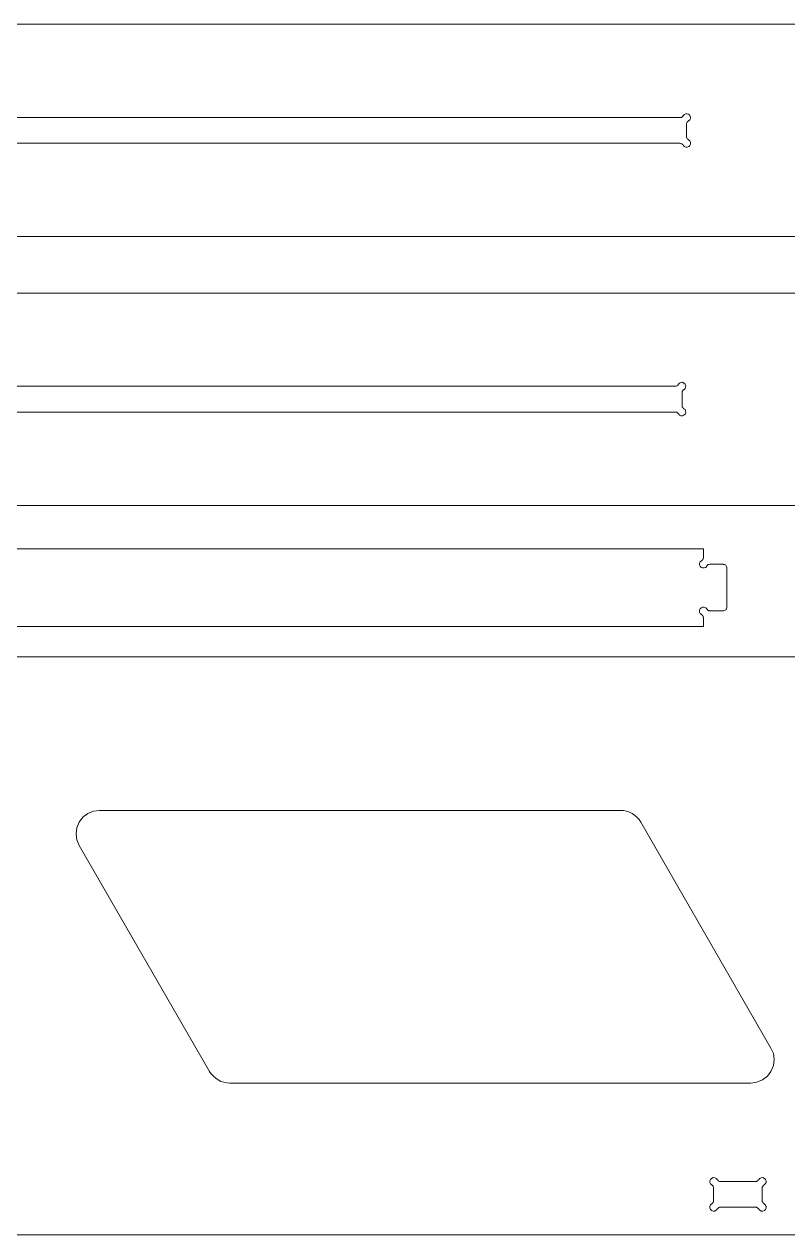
# Model space of a CAD drawing. Header units: inches. Extents: x 0 to 612, y 168 to 624.
# Drawn here: x 203.4 to 299.3, y 472 to 624 of the extents above; entities that cross this region are included whole.
import ezdxf

# ---------------------------------------------------------------- set-up
doc = ezdxf.new("R2010")
doc.units = ezdxf.units.IN
doc.header["$MEASUREMENT"] = 0
doc.layers.add('Capa 1', color=7, linetype='Continuous')

# ---------------------------------------------------------------- blocks, each defined once
blk = doc.blocks.new('block 1689')
at = {"layer": 'Capa 1', "color": 7, "lineweight": 9, "true_color": 0xffffff}
blk.add_lwpolyline([(318.87, 471.96), (61.24, 471.96)], dxfattribs=at)
blk = doc.blocks.new('block 1705')
at = {"layer": 'Capa 1', "color": 7, "lineweight": 9, "true_color": 0xffffff}
blk.add_lwpolyline([(304.31, 544.53), (26.68, 544.53)], dxfattribs=at)
blk = doc.blocks.new('block 1839')
at = {"layer": 'Capa 1', "color": 7, "lineweight": 9, "true_color": 0xffffff}
blk.add_lwpolyline([(290.85, 475.42), (290.78, 475.42), (290.71, 475.42), (290.64, 475.38), (290.61, 475.35), (290.54, 475.32), (290.5, 475.28), (290.47, 475.25), (290.43, 475.18)], dxfattribs=at)
blk = doc.blocks.new('block 1840')
at = {"layer": 'Capa 1', "color": 7, "lineweight": 9, "true_color": 0xffffff}
blk.add_lwpolyline([(289.74, 475.83), (289.6, 475.73), (289.5, 475.52), (289.5, 475.35), (289.57, 475.14), (289.71, 475), (289.92, 474.94), (290.12, 474.94), (290.3, 475.04), (290.43, 475.18)], dxfattribs=at)
blk = doc.blocks.new('block 1841')
at = {"layer": 'Capa 1', "color": 7, "lineweight": 9, "true_color": 0xffffff}
blk.add_lwpolyline([(289.74, 475.83), (289.81, 475.87), (289.85, 475.94), (289.88, 475.97), (289.92, 476.04), (289.95, 476.08), (289.98, 476.15), (289.98, 476.21), (289.98, 476.28)], dxfattribs=at)
blk = doc.blocks.new('block 1842')
at = {"layer": 'Capa 1', "color": 7, "lineweight": 9, "true_color": 0xffffff}
blk.add_lwpolyline([(289.98, 477.81), (289.98, 476.28)], dxfattribs=at)
blk = doc.blocks.new('block 1843')
at = {"layer": 'Capa 1', "color": 7, "lineweight": 9, "true_color": 0xffffff}
blk.add_lwpolyline([(289.98, 477.81), (289.98, 477.88), (289.98, 477.94), (289.95, 477.98), (289.92, 478.05), (289.88, 478.12), (289.85, 478.15), (289.81, 478.19), (289.74, 478.22)], dxfattribs=at)
blk = doc.blocks.new('block 1844')
at = {"layer": 'Capa 1', "color": 7, "lineweight": 9, "true_color": 0xffffff}
blk.add_lwpolyline([(290.43, 478.91), (290.3, 479.05), (290.12, 479.12), (289.92, 479.16), (289.71, 479.05), (289.57, 478.91), (289.5, 478.74), (289.5, 478.53), (289.6, 478.36), (289.74, 478.22)], dxfattribs=at)
blk = doc.blocks.new('block 1845')
at = {"layer": 'Capa 1', "color": 7, "lineweight": 9, "true_color": 0xffffff}
blk.add_lwpolyline([(290.43, 478.91), (290.47, 478.84), (290.5, 478.81), (290.54, 478.77), (290.61, 478.71), (290.64, 478.71), (290.71, 478.67), (290.78, 478.67), (290.85, 478.67)], dxfattribs=at)
blk = doc.blocks.new('block 1846')
at = {"layer": 'Capa 1', "color": 7, "lineweight": 9, "true_color": 0xffffff}
blk.add_lwpolyline([(295.21, 478.67), (290.85, 478.67)], dxfattribs=at)
blk = doc.blocks.new('block 1847')
at = {"layer": 'Capa 1', "color": 7, "lineweight": 9, "true_color": 0xffffff}
blk.add_lwpolyline([(295.21, 478.67), (295.28, 478.67), (295.35, 478.67), (295.42, 478.71), (295.48, 478.71), (295.52, 478.77), (295.55, 478.81), (295.62, 478.84), (295.66, 478.91)], dxfattribs=at)
blk = doc.blocks.new('block 1848')
at = {"layer": 'Capa 1', "color": 7, "lineweight": 9, "true_color": 0xffffff}
blk.add_lwpolyline([(296.31, 478.22), (296.45, 478.36), (296.56, 478.53), (296.56, 478.74), (296.49, 478.91), (296.35, 479.05), (296.14, 479.16), (295.97, 479.12), (295.8, 479.05), (295.66, 478.91)], dxfattribs=at)
blk = doc.blocks.new('block 1849')
at = {"layer": 'Capa 1', "color": 7, "lineweight": 9, "true_color": 0xffffff}
blk.add_lwpolyline([(296.31, 478.22), (296.28, 478.19), (296.21, 478.15), (296.18, 478.12), (296.14, 478.05), (296.11, 477.98), (296.07, 477.94), (296.07, 477.88), (296.07, 477.81)], dxfattribs=at)
blk = doc.blocks.new('block 1850')
at = {"layer": 'Capa 1', "color": 7, "lineweight": 9, "true_color": 0xffffff}
blk.add_lwpolyline([(296.07, 476.28), (296.07, 477.81)], dxfattribs=at)
blk = doc.blocks.new('block 1851')
at = {"layer": 'Capa 1', "color": 7, "lineweight": 9, "true_color": 0xffffff}
blk.add_lwpolyline([(296.07, 476.28), (296.07, 476.21), (296.07, 476.15), (296.11, 476.08), (296.14, 476.04), (296.18, 475.97), (296.21, 475.94), (296.28, 475.87), (296.31, 475.83)], dxfattribs=at)
blk = doc.blocks.new('block 1852')
at = {"layer": 'Capa 1', "color": 7, "lineweight": 9, "true_color": 0xffffff}
blk.add_lwpolyline([(295.66, 475.18), (295.8, 475.04), (295.97, 474.94), (296.14, 474.94), (296.35, 475), (296.49, 475.14), (296.56, 475.35), (296.56, 475.52), (296.45, 475.73), (296.31, 475.83)], dxfattribs=at)
blk = doc.blocks.new('block 1853')
at = {"layer": 'Capa 1', "color": 7, "lineweight": 9, "true_color": 0xffffff}
blk.add_lwpolyline([(295.66, 475.18), (295.62, 475.25), (295.55, 475.28), (295.52, 475.32), (295.48, 475.35), (295.42, 475.38), (295.35, 475.42), (295.28, 475.42), (295.21, 475.42)], dxfattribs=at)
blk = doc.blocks.new('block 1854')
at = {"layer": 'Capa 1', "color": 7, "lineweight": 9, "true_color": 0xffffff}
blk.add_lwpolyline([(290.85, 475.42), (295.21, 475.42)], dxfattribs=at)
blk = doc.blocks.new('block 1984')
at = {"layer": 'Capa 1', "color": 7, "lineweight": 9, "true_color": 0xffffff}
blk.add_lwpolyline([(210.32, 520.84), (226.68, 492.47)], dxfattribs=at)
blk = doc.blocks.new('block 1985')
at = {"layer": 'Capa 1', "color": 7, "lineweight": 9, "true_color": 0xffffff}
blk.add_lwpolyline([(212.85, 525.26), (212.09, 525.16), (211.4, 524.88), (210.77, 524.4), (210.32, 523.78), (210.01, 523.08), (209.91, 522.32), (210.01, 521.56), (210.32, 520.84)], dxfattribs=at)
blk = doc.blocks.new('block 1986')
at = {"layer": 'Capa 1', "color": 7, "lineweight": 9, "true_color": 0xffffff}
blk.add_lwpolyline([(278.26, 525.26), (212.85, 525.26)], dxfattribs=at)
blk = doc.blocks.new('block 1987')
at = {"layer": 'Capa 1', "color": 7, "lineweight": 9, "true_color": 0xffffff}
blk.add_lwpolyline([(280.82, 523.78), (280.61, 524.12), (280.33, 524.4), (280.06, 524.64), (279.75, 524.88), (279.4, 525.02), (279.02, 525.16), (278.64, 525.23), (278.26, 525.26)], dxfattribs=at)
blk = doc.blocks.new('block 1988')
at = {"layer": 'Capa 1', "color": 7, "lineweight": 9, "true_color": 0xffffff}
blk.add_lwpolyline([(280.82, 523.78), (297.18, 495.41)], dxfattribs=at)
blk = doc.blocks.new('block 1989')
at = {"layer": 'Capa 1', "color": 7, "lineweight": 9, "true_color": 0xffffff}
blk.add_lwpolyline([(294.65, 491.02), (295.42, 491.12), (296.11, 491.4), (296.73, 491.88), (297.18, 492.47), (297.49, 493.2), (297.59, 493.96), (297.49, 494.72), (297.18, 495.41)], dxfattribs=at)
blk = doc.blocks.new('block 1990')
at = {"layer": 'Capa 1', "color": 7, "lineweight": 9, "true_color": 0xffffff}
blk.add_lwpolyline([(294.65, 491.02), (229.24, 491.02)], dxfattribs=at)
blk = doc.blocks.new('block 1991')
at = {"layer": 'Capa 1', "color": 7, "lineweight": 9, "true_color": 0xffffff}
blk.add_lwpolyline([(226.68, 492.47), (226.89, 492.16), (227.17, 491.88), (227.45, 491.61), (227.76, 491.4), (228.1, 491.23), (228.48, 491.12), (228.86, 491.05), (229.24, 491.02)], dxfattribs=at)
blk = doc.blocks.new('block 2929')
at = {"layer": 'Capa 1', "color": 7, "lineweight": 9, "true_color": 0xffffff}
blk.add_lwpolyline([(286.59, 611.43), (286.59, 611.46), (286.59, 611.53), (286.63, 611.6), (286.66, 611.67), (286.7, 611.71), (286.73, 611.77), (286.77, 611.81), (286.84, 611.84)], dxfattribs=at)
blk = doc.blocks.new('block 2962')
at = {"layer": 'Capa 1', "color": 7, "lineweight": 9, "true_color": 0xffffff}
blk.add_lwpolyline([(286.59, 609.87), (286.59, 611.43)], dxfattribs=at)
blk = doc.blocks.new('block 2963')
at = {"layer": 'Capa 1', "color": 7, "lineweight": 9, "true_color": 0xffffff}
blk.add_lwpolyline([(286.84, 609.46), (286.77, 609.49), (286.73, 609.53), (286.7, 609.56), (286.66, 609.63), (286.63, 609.7), (286.59, 609.73), (286.59, 609.8), (286.59, 609.87)], dxfattribs=at)
blk = doc.blocks.new('block 2964')
at = {"layer": 'Capa 1', "color": 7, "lineweight": 9, "true_color": 0xffffff}
blk.add_lwpolyline([(286.84, 609.46), (286.98, 609.32), (287.08, 609.15), (287.08, 608.94), (287.01, 608.77), (286.87, 608.63), (286.66, 608.56), (286.49, 608.56), (286.28, 608.63), (286.18, 608.77)], dxfattribs=at)
blk = doc.blocks.new('block 2965')
at = {"layer": 'Capa 1', "color": 7, "lineweight": 9, "true_color": 0xffffff}
blk.add_lwpolyline([(285.73, 609.04), (285.8, 609.01), (285.87, 609.01), (285.94, 608.97), (285.97, 608.97), (286.04, 608.94), (286.08, 608.87), (286.15, 608.83), (286.18, 608.77)], dxfattribs=at)
blk = doc.blocks.new('block 2966')
at = {"layer": 'Capa 1', "color": 7, "lineweight": 9, "true_color": 0xffffff}
blk.add_lwpolyline([(285.73, 609.04), (120.77, 609.04)], dxfattribs=at)
blk = doc.blocks.new('block 2974')
at = {"layer": 'Capa 1', "color": 7, "lineweight": 9, "true_color": 0xffffff}
blk.add_lwpolyline([(121.36, 612.26), (285.73, 612.26)], dxfattribs=at)
blk = doc.blocks.new('block 2975')
at = {"layer": 'Capa 1', "color": 7, "lineweight": 9, "true_color": 0xffffff}
blk.add_lwpolyline([(286.18, 612.5), (286.15, 612.47), (286.08, 612.4), (286.04, 612.36), (285.97, 612.33), (285.94, 612.29), (285.87, 612.29), (285.8, 612.26), (285.73, 612.26)], dxfattribs=at)
blk = doc.blocks.new('block 2978')
at = {"layer": 'Capa 1', "color": 7, "lineweight": 9, "true_color": 0xffffff}
blk.add_lwpolyline([(286.18, 612.5), (286.28, 612.64), (286.49, 612.74), (286.66, 612.74), (286.87, 612.67), (287.01, 612.54), (287.08, 612.36), (287.08, 612.16), (286.98, 611.98), (286.84, 611.84)], dxfattribs=at)
blk = doc.blocks.new('block 2984')
at = {"layer": 'Capa 1', "color": 7, "lineweight": 9, "true_color": 0xffffff}
blk.add_lwpolyline([(510.08, 597.32), (1.19, 597.32)], dxfattribs=at)
blk = doc.blocks.new('block 3005')
at = {"layer": 'Capa 1', "color": 7, "lineweight": 9, "true_color": 0xffffff}
blk.add_lwpolyline([(1.19, 623.98), (510.08, 623.98)], dxfattribs=at)
blk = doc.blocks.new('block 3035')
at = {"layer": 'Capa 1', "color": 7, "lineweight": 9, "true_color": 0xffffff}
blk.add_lwpolyline([(285.14, 575.28), (285.21, 575.28), (285.28, 575.28), (285.35, 575.25), (285.38, 575.21), (285.45, 575.18), (285.49, 575.14), (285.52, 575.11), (285.56, 575.04)], dxfattribs=at)
blk = doc.blocks.new('block 3038')
at = {"layer": 'Capa 1', "color": 7, "lineweight": 9, "true_color": 0xffffff}
blk.add_lwpolyline([(285.56, 578.78), (285.7, 578.91), (285.87, 578.98), (286.08, 579.02), (286.25, 578.91), (286.42, 578.78), (286.49, 578.6), (286.46, 578.4), (286.39, 578.22), (286.25, 578.08)], dxfattribs=at)
blk = doc.blocks.new('block 3043')
at = {"layer": 'Capa 1', "color": 7, "lineweight": 9, "true_color": 0xffffff}
blk.add_lwpolyline([(286.01, 577.67), (286.01, 577.74), (286.01, 577.81), (286.04, 577.84), (286.08, 577.91), (286.11, 577.98), (286.15, 578.01), (286.18, 578.05), (286.25, 578.08)], dxfattribs=at)
blk = doc.blocks.new('block 3044')
at = {"layer": 'Capa 1', "color": 7, "lineweight": 9, "true_color": 0xffffff}
blk.add_lwpolyline([(286.01, 576.15), (286.01, 577.67)], dxfattribs=at)
blk = doc.blocks.new('block 3045')
at = {"layer": 'Capa 1', "color": 7, "lineweight": 9, "true_color": 0xffffff}
blk.add_lwpolyline([(286.25, 575.7), (286.18, 575.73), (286.15, 575.8), (286.11, 575.83), (286.08, 575.9), (286.04, 575.94), (286.01, 576.01), (286.01, 576.08), (286.01, 576.15)], dxfattribs=at)
blk = doc.blocks.new('block 3046')
at = {"layer": 'Capa 1', "color": 7, "lineweight": 9, "true_color": 0xffffff}
blk.add_lwpolyline([(286.25, 575.7), (286.39, 575.59), (286.46, 575.39), (286.49, 575.21), (286.42, 575), (286.25, 574.87), (286.08, 574.8), (285.87, 574.8), (285.7, 574.9), (285.56, 575.04)], dxfattribs=at)
blk = doc.blocks.new('block 3047')
at = {"layer": 'Capa 1', "color": 7, "lineweight": 9, "true_color": 0xffffff}
blk.add_lwpolyline([(285.14, 575.28), (120.15, 575.28)], dxfattribs=at)
blk = doc.blocks.new('block 3055')
at = {"layer": 'Capa 1', "color": 7, "lineweight": 9, "true_color": 0xffffff}
blk.add_lwpolyline([(120.77, 578.53), (285.14, 578.53)], dxfattribs=at)
blk = doc.blocks.new('block 3056')
at = {"layer": 'Capa 1', "color": 7, "lineweight": 9, "true_color": 0xffffff}
blk.add_lwpolyline([(285.56, 578.78), (285.52, 578.71), (285.49, 578.67), (285.45, 578.64), (285.38, 578.57), (285.35, 578.57), (285.28, 578.53), (285.21, 578.53), (285.14, 578.53)], dxfattribs=at)
blk = doc.blocks.new('block 3064')
at = {"layer": 'Capa 1', "color": 7, "lineweight": 9, "true_color": 0xffffff}
blk.add_lwpolyline([(509.5, 563.56), (0.6, 563.56)], dxfattribs=at)
blk = doc.blocks.new('block 3090')
at = {"layer": 'Capa 1', "color": 7, "lineweight": 9, "true_color": 0xffffff}
blk.add_lwpolyline([(0.6, 590.22), (509.5, 590.22)], dxfattribs=at)
blk = doc.blocks.new('block 3247')
at = {"layer": 'Capa 1', "color": 7, "lineweight": 9, "true_color": 0xffffff}
blk.add_lwpolyline([(288.71, 548.34), (288.71, 549.44)], dxfattribs=at)
blk = doc.blocks.new('block 3249')
at = {"layer": 'Capa 1', "color": 7, "lineweight": 9, "true_color": 0xffffff}
blk.add_lwpolyline([(55.98, 548.34), (288.71, 548.34)], dxfattribs=at)
blk = doc.blocks.new('block 3251')
at = {"layer": 'Capa 1', "color": 7, "lineweight": 9, "true_color": 0xffffff}
blk.add_lwpolyline([(288.71, 558.12), (55.98, 558.12)], dxfattribs=at)
blk = doc.blocks.new('block 3252')
at = {"layer": 'Capa 1', "color": 7, "lineweight": 9, "true_color": 0xffffff}
blk.add_lwpolyline([(288.71, 549.44), (288.71, 549.51), (288.67, 549.58), (288.67, 549.62), (288.64, 549.69), (288.6, 549.75), (288.57, 549.79), (288.5, 549.82), (288.46, 549.86)], dxfattribs=at)
blk = doc.blocks.new('block 3253')
at = {"layer": 'Capa 1', "color": 7, "lineweight": 9, "true_color": 0xffffff}
blk.add_lwpolyline([(288.46, 549.86), (288.29, 550), (288.22, 550.17), (288.22, 550.38), (288.29, 550.55), (288.43, 550.69), (288.6, 550.79), (288.81, 550.76), (288.98, 550.69), (289.12, 550.55)], dxfattribs=at)
blk = doc.blocks.new('block 3254')
at = {"layer": 'Capa 1', "color": 7, "lineweight": 9, "true_color": 0xffffff}
blk.add_lwpolyline([(289.12, 550.55), (289.15, 550.48), (289.19, 550.45), (289.26, 550.41), (289.29, 550.34), (289.36, 550.34), (289.43, 550.31), (289.5, 550.31), (289.54, 550.31)], dxfattribs=at)
blk = doc.blocks.new('block 3255')
at = {"layer": 'Capa 1', "color": 7, "lineweight": 9, "true_color": 0xffffff}
blk.add_lwpolyline([(289.54, 550.31), (291.16, 550.31)], dxfattribs=at)
blk = doc.blocks.new('block 3256')
at = {"layer": 'Capa 1', "color": 7, "lineweight": 9, "true_color": 0xffffff}
blk.add_lwpolyline([(291.16, 550.31), (291.23, 550.31), (291.33, 550.34), (291.44, 550.38), (291.51, 550.45), (291.54, 550.52), (291.61, 550.58), (291.65, 550.69), (291.65, 550.79)], dxfattribs=at)
blk = doc.blocks.new('block 3257')
at = {"layer": 'Capa 1', "color": 7, "lineweight": 9, "true_color": 0xffffff}
blk.add_lwpolyline([(291.65, 550.79), (291.65, 555.67)], dxfattribs=at)
blk = doc.blocks.new('block 3258')
at = {"layer": 'Capa 1', "color": 7, "lineweight": 9, "true_color": 0xffffff}
blk.add_lwpolyline([(291.65, 555.67), (291.65, 555.77), (291.61, 555.88), (291.54, 555.95), (291.51, 556.05), (291.44, 556.08), (291.33, 556.15), (291.23, 556.15), (291.16, 556.19)], dxfattribs=at)
blk = doc.blocks.new('block 3259')
at = {"layer": 'Capa 1', "color": 7, "lineweight": 9, "true_color": 0xffffff}
blk.add_lwpolyline([(291.16, 556.19), (289.54, 556.19)], dxfattribs=at)
blk = doc.blocks.new('block 3260')
at = {"layer": 'Capa 1', "color": 7, "lineweight": 9, "true_color": 0xffffff}
blk.add_lwpolyline([(289.54, 556.19), (289.5, 556.19), (289.43, 556.15), (289.36, 556.15), (289.29, 556.12), (289.26, 556.08), (289.19, 556.05), (289.15, 555.98), (289.12, 555.95)], dxfattribs=at)
blk = doc.blocks.new('block 3261')
at = {"layer": 'Capa 1', "color": 7, "lineweight": 9, "true_color": 0xffffff}
blk.add_lwpolyline([(289.12, 555.95), (288.98, 555.77), (288.81, 555.7), (288.6, 555.7), (288.43, 555.77), (288.29, 555.91), (288.22, 556.08), (288.22, 556.29), (288.29, 556.46), (288.46, 556.6)], dxfattribs=at)
blk = doc.blocks.new('block 3262')
at = {"layer": 'Capa 1', "color": 7, "lineweight": 9, "true_color": 0xffffff}
blk.add_lwpolyline([(288.46, 556.6), (288.5, 556.64), (288.57, 556.67), (288.6, 556.74), (288.64, 556.78), (288.67, 556.85), (288.67, 556.91), (288.71, 556.95), (288.71, 557.02)], dxfattribs=at)
blk = doc.blocks.new('block 3263')
at = {"layer": 'Capa 1', "color": 7, "lineweight": 9, "true_color": 0xffffff}
blk.add_lwpolyline([(288.71, 557.02), (288.71, 558.12)], dxfattribs=at)

msp = doc.modelspace()

# ---------------------------------------------------------------- block references
at = {"layer": 'Capa 1'}
for name in ['block 3005', 'block 2978', 'block 2974', 'block 2975', 'block 2929', 'block 2962', 'block 2963', 'block 2966', 'block 2965', 'block 2964', 'block 2984', 'block 3090', 'block 3055', 'block 3056', 'block 3038', 'block 3043', 'block 3044', 'block 3047', 'block 3035', 'block 3046', 'block 3045', 'block 3064', 'block 3251', 'block 3263', 'block 3261', 'block 3262', 'block 3260', 'block 3259', 'block 3258', 'block 3257', 'block 3253', 'block 3254', 'block 3256', 'block 3252', 'block 3247', 'block 3255', 'block 3249', 'block 1705', 'block 1985', 'block 1986', 'block 1987', 'block 1988', 'block 1984', 'block 1989', 'block 1991', 'block 1990', 'block 1844', 'block 1845', 'block 1847', 'block 1848', 'block 1843', 'block 1842', 'block 1846', 'block 1849', 'block 1850', 'block 1841', 'block 1851', 'block 1840', 'block 1839', 'block 1854', 'block 1853', 'block 1852', 'block 1689']:
    msp.add_blockref(name, (0, 0), dxfattribs=at)

doc.saveas('drawing.dxf')
